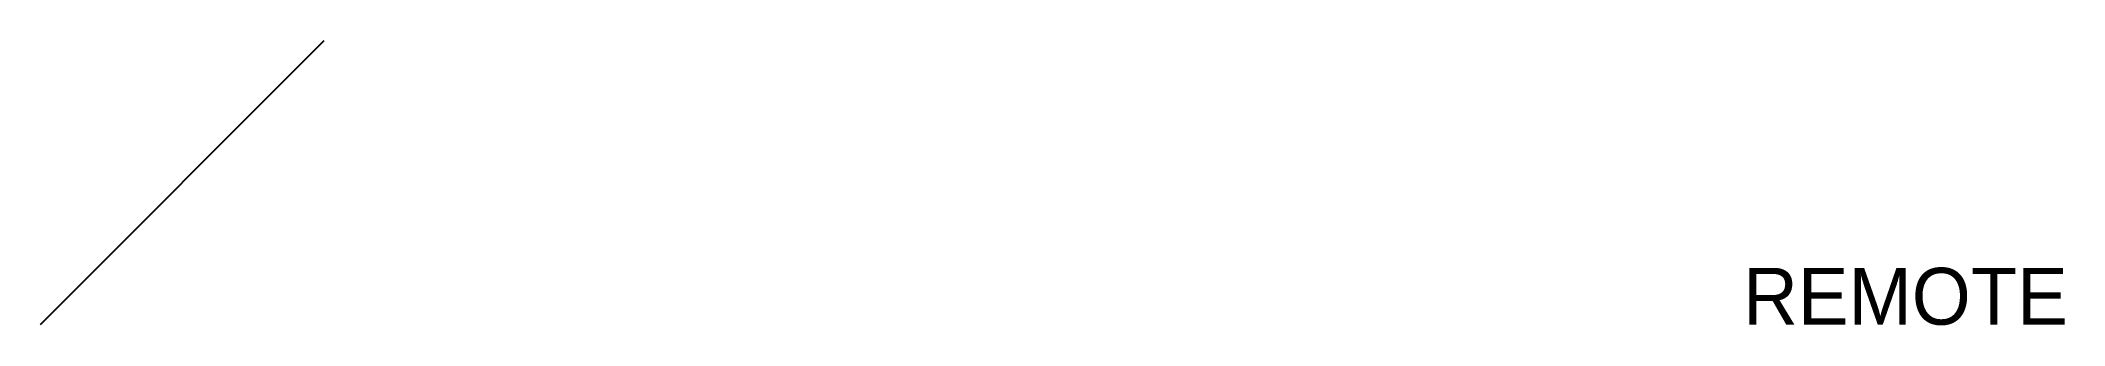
# Model space of a CAD drawing. Header units: millimetres. Extents: x 0 to 7133, y -3 to 1000.
import ezdxf

# ---------------------------------------------------------------- set-up
doc = ezdxf.new("R2010")
doc.units = ezdxf.units.MM

msp = doc.modelspace()

# ---------------------------------------------------------------- linework, layer by layer
msp.add_line((0, 0), (1000, 1000))

# ---------------------------------------------------------------- texts
msp.add_text('REMOTE', height=200).set_placement((6000, 0))

doc.saveas('drawing.dxf')
